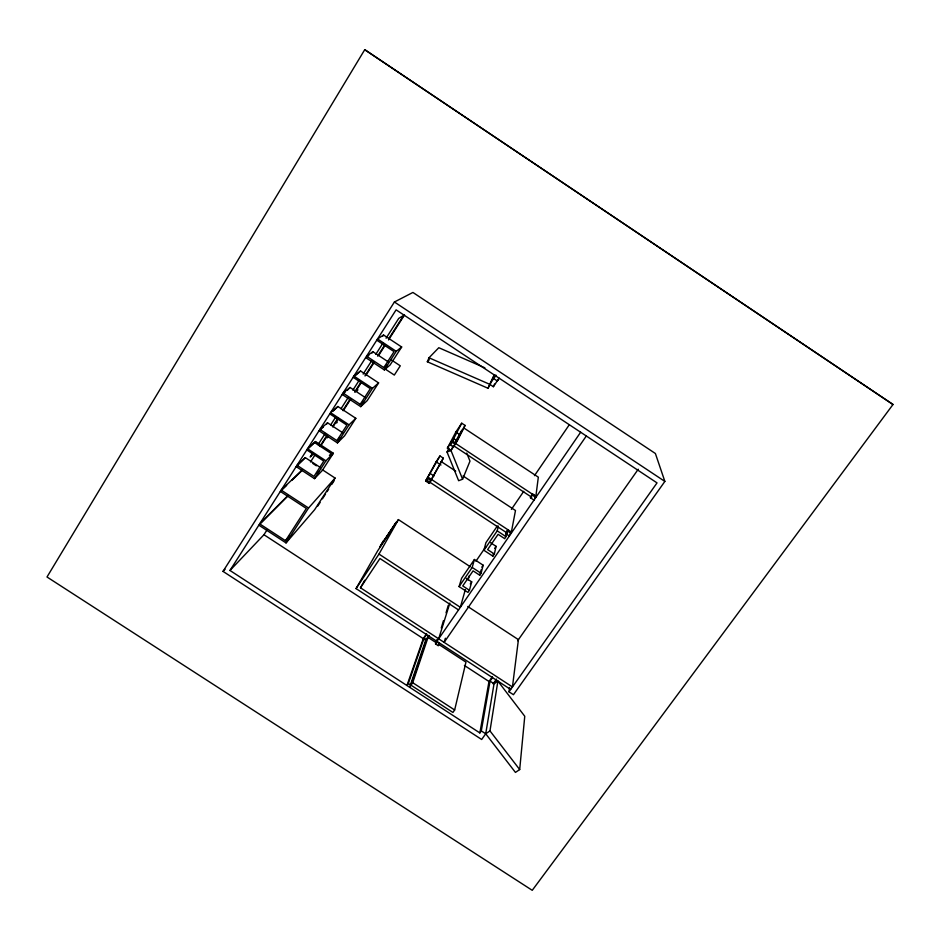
<?xml version="1.0" encoding="UTF-8"?>
<svg xmlns="http://www.w3.org/2000/svg" width="940" height="940" viewBox="0 0 940 940"><rect width="100%" height="100%" fill="white"/><g stroke="black" fill="none" stroke-linecap="round" stroke-linejoin="round"><path stroke-width="1.41" d="M492.548 677.552L490.034 681.124L481.292 730.909L485.721 733.776L515.437 772.41L519.691 769.566L524.755 716.268L497.883 681.101L494.029 683.732L485.721 733.776L481.668 739.486L223.015 571.391L394.412 301.998L412.919 292.446L655.391 453.503L664.862 481.421L513.452 694.707L508.998 691.805L509.574 687.457M536 496.203L535.847 497.436L532.263 495.075L532.439 493.853L536 496.203L534.731 498.059M534.002 500.115L530.418 497.754L532.439 493.853M519.691 769.566L489.975 730.909L497.883 681.101M508.998 691.805L657.025 482.89L396.104 309.848L229.971 570.462L479.858 732.93L489 681.5L492.372 676.694M509.574 534.66L509.304 536.047L505.744 533.709L507.847 529.69L505.744 533.709M497.284 526.059L485.91 542.697L483.924 550.288L492.865 556.163L494.334 554.013L487.625 549.606L498.094 534.32L504.815 538.738L506.93 533.097M494.334 554.013L496.085 546.34L490.621 542.744M492.865 556.163L493.453 553.59M483.924 550.288L497.213 530.865L498.341 526.071M426.537 634.5L424.069 638.107L408.324 683.451L452.927 712.45L454.655 709.982L465.958 662.136L439.051 644.582M469.424 590.297L462.75 585.926L473.079 570.862L479.753 575.233L481.104 573.283L483.137 565.21L474.43 559.488L461.599 578.253L459.084 586.595L467.967 592.412L469.424 590.297L471.704 581.872L466.275 578.312M479.753 575.233L481.139 569.828M459.084 586.595L472.186 567.443L474.43 559.488M465.37 589.498L460.341 607.299L378.985 554.083L398.407 519.597L470.353 566.785M468.085 579.91L469.248 575.797M445.384 638.225L444.138 642.373L586.313 435.984M436.841 639.693L435.526 643.877L438.204 645.627L439.074 642.831M438.674 638.812L449.861 603.057M441.26 628.026L443.469 620.611M446.054 612.798L448.251 605.407M428.946 635.405L425.703 640.14L409.629 687.175L412.707 682.698L428.041 637.402L436.606 642.984M410.991 685.19L426.478 639.682L428.957 636.075M448.968 448.227L447.017 451.987L458.638 480.716L462.598 479.212L469.988 461.152L466.745 453.092M493.794 376.141L488.024 388.267L427.324 361.759L429.004 357.788L438.804 347.718L484.876 367.846M488.024 388.267L494.146 375.084M494.041 377.845L493.7 378.585L497.342 380.994L497.671 380.254M429.004 357.788L489.752 384.319L493.371 386.716L494.569 384.037M447.017 451.987L450.977 450.471L457.275 441.001L465.053 425.421L461.716 423.212L455.829 432.071L447.393 448.11L450.977 450.471L462.598 479.212M450.389 443.598L449.861 444.608L453.456 446.982L453.973 445.96L531.735 497.272M456.429 441.072L461.975 430.062L455.395 441.753M453.456 446.982L465.053 425.421M450.977 450.471L453.503 445.49M450.918 444.467L453.527 439.462M429.251 483.383L443.304 458.168L439.979 455.971L436.101 461.81L425.667 481.033L429.251 483.383L443.304 458.168M449.861 444.608L452.187 440.895L455.771 443.257M447.393 448.11L453.679 438.639L461.716 423.212M425.667 481.033L428.076 477.203L511.384 532.028L510.185 533.779M507.13 533.051L426.302 479.87L439.979 455.971M467.779 606.5L518.422 639.647L512.441 686.94L360.478 587.782L364.708 580.25M510.667 689.455L356.06 588.593L377.645 550.875L398.407 519.597M383.59 540.488L379.995 546.774L396.574 521.794M364.744 49.679L47 576.995L532.24 890.321L893 404.505L364.744 49.679L893 404.505M320.563 467.627L305.3 457.627L297.204 465.664M305.3 457.627L297.017 465.3L313.96 476.404L323.783 461.094L306.793 449.943L315.546 441.565L333.359 453.268L322.232 470.564L314.477 478.636L296.159 466.628M326.685 424.105L327.531 422.788L342.877 432.882M323.395 426.96L319.012 430.779L337.448 442.893L344.557 435.843L355.825 418.312L337.906 406.515L332.96 411.215M365.495 397.667L350.056 387.48L347.201 390.417M345.191 392.027L342.184 394.436L360.725 406.644L367.176 400.663L378.597 382.897L360.572 370.995L355.355 375.577M372.029 353.052L372.886 351.701L388.42 361.971M382.791 336.191L383.544 334.993L401.674 347.001L390.1 365.002L384.331 369.902L365.672 357.576M312.55 453.28L310.188 456.993L313.326 454.032M318.084 444.62L325.205 433.493M330.739 424.833L335.486 417.407M341.02 408.747L348.129 397.608M352.876 390.182L359.197 380.289M363.146 374.096L371.84 360.49M375.8 354.31L382.909 343.171M386.082 338.224L398.724 318.425L403.718 315.311L388.69 338.811M319.894 446.382L327.014 435.255M332.548 426.596L338.083 417.936M342.83 410.522L349.95 399.394M354.686 391.98L361.019 382.087M364.967 375.906L373.662 362.299M377.622 356.119L384.742 344.992M229.971 570.462L263.952 534.731L267.042 529.902M310.505 461.951L315.112 454.748M320.411 446.465L327.026 436.113M332.924 426.889L338.106 418.794M343.3 410.674L350.761 399.018M355.238 392.015L361.242 382.627M365.742 375.577L374.108 362.499M378.609 355.473L384.695 345.967M388.537 339.951L404.529 314.947M327.108 437.911L327.872 436.712M336.637 423.012L337.319 421.966M357.224 390.84L357.917 389.771M327.531 422.788L319.882 429.427L336.931 440.625L346.895 425.115L329.799 413.87M350.056 387.48L343.065 393.061L360.22 404.365L370.313 388.631L353.111 377.281M372.886 351.701L366.565 356.19L383.826 367.599L394.06 351.642L376.764 340.198M314.477 478.636L325.921 460.823L333.359 453.268M337.448 442.893L349.046 424.833L355.825 418.312M360.725 406.644L372.487 388.338L378.597 382.897M384.331 369.902L396.257 351.337L401.674 347.001M287.946 495.533L259.675 523.862L285.525 540.723L306.334 508.434L280.343 491.432L286.641 485.381M258.841 525.166L286.042 542.909L308.555 508.011L335.087 478.072L322.209 469.636M335.087 478.072L314.665 509.668L286.042 542.909M317.779 506.061L320.105 502.454M322.444 498.846L325.546 494.041M327.096 491.644L328.647 489.235M331.761 484.429L334.088 480.834M380.947 545.106L395.869 522.616M489.752 384.319L495.885 375.072L493.7 378.585M356.06 588.593L378.985 554.083M493.371 386.716L498.893 378.409M497.342 380.994L499.187 378.209M360.478 587.782L379.936 558.513L458.532 609.919M475.922 561.227L485.827 546.763M511.384 509.386L523.756 491.303M534.484 475.64L569.123 425.009M426.584 633.772L423.305 638.566L406.961 685.436L408.324 683.451M470.282 583.94L471.704 581.872M481.821 567.126L483.137 565.21M494.64 548.443L496.085 546.34M530.418 497.754L532.263 495.075M436.936 641.35L580.65 432.236M435.526 643.877L436.912 641.867L439.591 643.618L438.204 645.627M517.67 640.727L638.248 469.224M493.147 683.862L496.531 679.056M496.543 680.172L494.029 683.732L490.034 681.124M479.858 732.93L481.292 730.909M285.525 540.723L289.344 536.317M427.324 361.759L429.31 359.691M223.015 571.391L225.059 569.288M316.874 473.407L318.813 471.398M329.411 455.43L331.291 453.538L314.806 442.716M260.874 523.134L287.182 496.72M336.931 440.625L339.986 437.64M291.894 480.328L302.386 470.223M302.128 470L281.189 490.116L308.555 508.011M360.22 404.365L363.451 401.404M315.546 441.565L307.545 448.768L325.921 460.823M337.906 406.515L330.563 412.672L349.046 424.833M383.826 367.599L386.716 365.178M360.572 370.995L353.887 376.071L372.487 388.338M366.729 356.824L368.856 355.32M485.721 733.776L489.975 730.909M383.544 334.993L377.551 338.964L396.257 351.337M412.707 682.698L454.655 709.982M424.069 638.107L426.478 639.682M263.952 534.731L426.278 640.598M464.407 665.461L489 681.5M472.186 567.443L481.104 573.283M312.844 463.49L316.357 465.794M430.438 473.643L434.01 475.993M427.453 478.354L431.037 480.704M507.565 531.065L511.125 533.403L515.484 510.514L463.044 475.957M497.213 530.865L506.178 536.764M463.514 427.759L538.326 477.179L535.847 496.438L455.618 443.492M455.829 432.071L459.178 434.28M453.679 438.639L457.275 441.001M451.658 441.894L455.265 444.268M441.083 461.493L455.724 471.14M436.101 461.81L440.954 465.006M390.946 359.656L400.276 365.825L394.318 375.072L385.001 368.915M394.412 301.998L664.862 481.421"/></g></svg>
